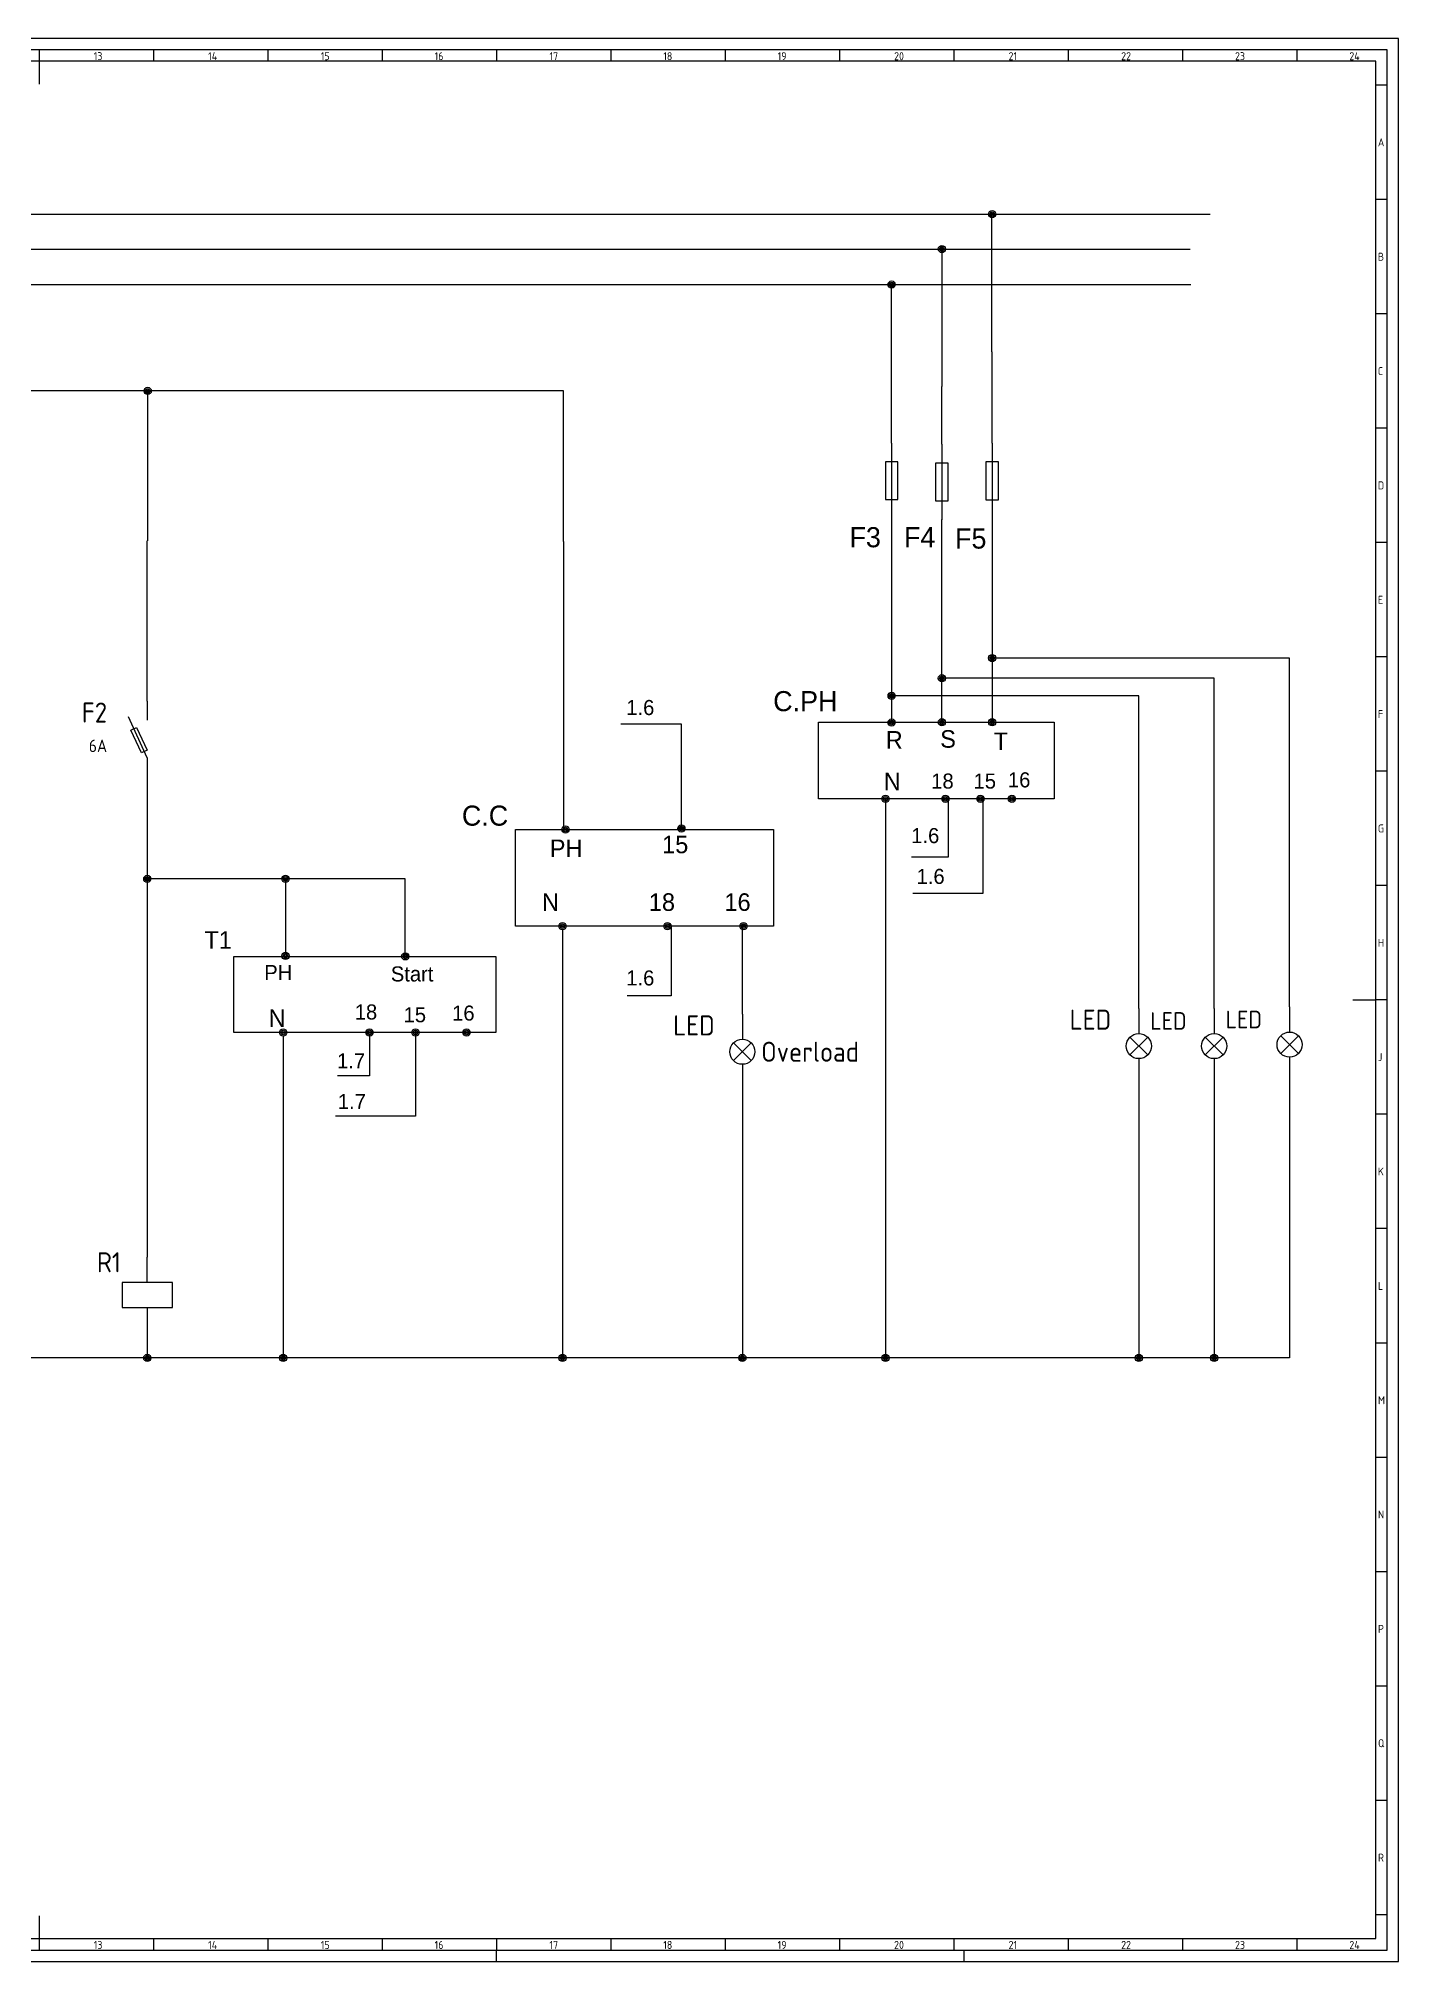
# Model space of a CAD drawing. Header units: millimetres. Extents: x 0 to 1189, y 5 to 846.
# Drawn here: x 594 to 1189, y 5 to 846 of the extents above; entities that cross this region are included whole.
import ezdxf
from ezdxf.enums import TextEntityAlignment as Align

# ---------------------------------------------------------------- set-up
doc = ezdxf.new("R2010")
doc.units = ezdxf.units.MM
doc.header["$LTSCALE"] = 12
for name, color, linetype in [('035', 5, 'Continuous'), ('07', 7, 'Continuous'), ('DESC', 1, 'Continuous'), ('MISC', 2, 'Continuous'), ('RED_2.5mm^2', 1, 'Continuous'), ('SYMS', 7, 'Continuous'), ('TAGS', 51, 'Continuous')]:
    doc.layers.add(name, color=color, linetype=linetype)
doc.styles.add('ISO Proportional', font='isocp.shx')
doc.styles.add('WD_IEC', font='isocp2.shx', dxfattribs={"width": 0.9, "height": 4})

# ---------------------------------------------------------------- blocks, each defined once
blk = doc.blocks.new('IEC_border_a0')
at = {"layer": '035', "color": 0}
for p, q in [((1189, 841), (0, 841)), ((594.5, 836), (594.5, 831)), ((644.5, 836), (644.5, 831)), ((694.5, 836), (694.5, 831)), ((744.5, 836), (744.5, 831)), ((794.5, 836), (794.5, 831)), ((844.5, 836), (844.5, 831)), ((894.5, 836), (894.5, 831)), ((944.5, 836), (944.5, 831)), ((994.5, 836), (994.5, 831)), ((1044.5, 836), (1044.5, 831)), ((1094.5, 836), (1094.5, 831)), ((1144.5, 836), (1144.5, 831)), ((1189, 0), (1189, 841)), ((1183.97, 820.54), (1178.98, 820.54)), ((1183.97, 770.54), (1178.98, 770.54)), ((1183.97, 720.54), (1178.98, 720.54)), ((1183.97, 670.54), (1178.98, 670.54)), ((1183.97, 620.54), (1178.98, 620.54)), ((1183.98, 570.5), (1179, 570.5)), ((1183.98, 520.5), (1178.98, 520.5)), ((1183.98, 470.5), (1179, 470.5)), ((1183.98, 420.5), (1179, 420.5)), ((1183.98, 420.5), (1179, 420.5)), ((1183.98, 370.5), (1179, 370.5)), ((1183.98, 320.5), (1179, 320.5)), ((1184, 270.46), (1179.02, 270.46)), ((1184, 270.46), (1179.02, 270.46)), ((1184, 220.46), (1179.02, 220.46)), ((1184, 170.46), (1179.02, 170.46)), ((1184, 120.46), (1179.02, 120.46)), ((1184, 70.46), (1179.02, 70.46)), ((1184.02, 20.42), (1179.03, 20.42)), ((594.5, 10), (594.5, 5)), ((644.5, 10), (644.5, 5)), ((694.5, 10), (694.5, 5)), ((744.5, 10), (744.5, 5)), ((744.5, 10), (744.5, 5)), ((794.5, 10), (794.5, 5)), ((844.5, 10), (844.5, 5)), ((894.5, 10), (894.5, 5)), ((944.5, 10), (944.5, 5)), ((994.5, 10), (994.5, 5)), ((1044.5, 10), (1044.5, 5)), ((1094.5, 10), (1094.5, 5)), ((1144.5, 10), (1144.5, 5)), ((0, 0), (1189, 0)), ((794.5, 0), (794.5, 5)), ((999, 0), (999, 5))]:
    blk.add_line(p, q, dxfattribs=at)
blk.add_lwpolyline([(10, 10), (1179, 10), (1179, 831), (10, 831)], close=True, dxfattribs=at)
at = {"layer": '07', "color": 0}
for p, q in [((594.5, 831), (594.5, 821)), ((1169, 420.5), (1179, 420.5)), ((594.5, 20), (594.5, 10))]:
    blk.add_line(p, q, dxfattribs=at)
blk.add_lwpolyline([(5, 5), (1184, 5), (1184, 836), (5, 836)], close=True, dxfattribs=at)
at = {"layer": '035', "color": 0, "style": 'ISO Proportional'}
for s, p in [('13', (618.42, 831.5)), ('14', (668.46, 831.5)), ('15', (717.72, 831.5)), ('16', (767.49, 831.5)), ('17', (817.72, 831.5)), ('18', (867.49, 831.5)), ('19', (917.49, 831.5)), ('20', (968.42, 831.5)), ('21', (1018.46, 831.5)), ('22', (1067.72, 831.5)), ('23', (1117.49, 831.5)), ('24', (1167.49, 831.5)), ('A', (1179.98, 793.79)), ('B', (1179.98, 743.79)), ('C', (1179.98, 693.79)), ('D', (1179.98, 643.79)), ('E', (1180, 593.75)), ('F', (1180, 543.75)), ('G', (1180, 493.75)), ('H', (1180, 443.75)), ('J', (1180, 393.75)), ('K', (1180, 343.75)), ('L', (1180.02, 293.72)), ('M', (1180.02, 243.72)), ('N', (1180.02, 193.72)), ('P', (1180.02, 143.72)), ('Q', (1180.02, 93.72)), ('R', (1180.03, 43.68)), ('13', (618.42, 5.5)), ('14', (668.46, 5.5)), ('15', (717.72, 5.5)), ('16', (767.49, 5.5)), ('17', (817.72, 5.5)), ('18', (867.49, 5.5)), ('19', (917.49, 5.5)), ('20', (968.42, 5.5)), ('21', (1018.46, 5.5)), ('22', (1067.72, 5.5)), ('23', (1117.49, 5.5)), ('24', (1167.49, 5.5))]:
    blk.add_text(s, height=3.5, dxfattribs=at).set_placement(p)
blk = doc.blocks.new('VFU1FS')
for p, q in [((0, -3.75), (-3.75, 4.38)), ((0, 7.5), (0, 3.75)), ((0, -3.75), (0, -7.5))]:
    blk.add_line(p, q)
blk.add_lwpolyline([(-1.19, -2.76), (-3.3, 1.77), (-2.17, 2.3), (-0.06, -2.24)], close=True)
at = {"style": 'WD_IEC'}
for tag, p in [('INST', (-8, 10.25)), ('LOC', (-8, 6.75)), ('TAG1', (-8, 3.25)), ('RATING1', (-8, -1.35)), ('DESC1', (-8, -9.85)), ('DESC2', (-8, -13.35)), ('DESC3', (-8, -16.85))]:
    blk.add_attdef(tag, text='', height=2.5, dxfattribs=at).set_placement(p, align=Align.RIGHT)
at = {"style": 'WD_IEC', "flags": 1}
for tag, p, height in [('X2TERM01', (0, 7.5), 0.32), ('MFG', (2.75, 6.5), 1.5), ('CAT', (2.75, 4), 1.5), ('X4LINK', (-2.48, 0), 0.32), ('X1LINK', (-1.1, 0), 0.32), ('ASSYCODE', (1, -4), 1), ('X8TERM02', (0, -7.5), 0.32), ('FAMILY', (1, -5.5), 1), ('CATDESC', (1, -7), 1)]:
    blk.add_attdef(tag, p, '', height=height, dxfattribs=at)
at = {"style": 'WD_IEC'}
blk.add_attdef('TERM01', text='', height=2, rotation=90, dxfattribs=at).set_placement((-1, 7.5), align=Align.RIGHT)
blk.add_attdef('TERM02', (-1, -7.5), '', height=2, rotation=90, dxfattribs=at)
at = {"lineweight": 15, "style": 'WD_IEC'}
blk.add_attdef('XREF', text='', height=2.5, dxfattribs=at).set_placement((-8, -6), align=Align.RIGHT)
blk = doc.blocks.new('VCR1')
for p, q in [((0, 2.5), (0, 7.5)), ((0, -2.5), (0, -7.5))]:
    blk.add_line(p, q)
blk.add_lwpolyline([(-5, 2.5), (-5, -2.5), (5, -2.5), (5, 2.5)], close=True)
at = {"style": 'WD_IEC'}
for tag, p in [('INST', (-5.25, 11.5)), ('LOC', (-5.25, 8)), ('TAG1', (-5.25, 4.5)), ('DESC1', (-5.25, -6.85)), ('DESC3', (-5.25, -13.85)), ('DESC2', (-5.25, -10.35))]:
    blk.add_attdef(tag, text='', height=2.5, dxfattribs=at).set_placement(p, align=Align.RIGHT)
at = {"style": 'WD_IEC', "flags": 1}
for tag, p, height in [('X2TERM01', (0, 7.5), 0.32), ('X4LINK', (-5, 0), 0.32), ('X1LINK', (5, 0), 0.32), ('ASSYCODE', (1, -4), 1), ('X8TERM02', (0, -7.5), 0.32), ('FAMILY', (1, -5.5), 1), ('CATDESC', (1, -7), 1)]:
    blk.add_attdef(tag, p, '', height=height, dxfattribs=at)
at = {"style": 'WD_IEC'}
blk.add_attdef('TERM01', text='', height=2, rotation=90, dxfattribs=at).set_placement((-1, 7.5), align=Align.RIGHT)
at = {"style": 'WD_IEC', "flags": 9}
for tag, p in [('MFG', (-6, 1)), ('CAT', (-6, -1.5))]:
    blk.add_attdef(tag, text='', height=1.5, dxfattribs=at).set_placement(p, align=Align.RIGHT)
at = {"style": 'WD_IEC'}
blk.add_attdef('TERM02', (-1, -7.5), '', height=2, rotation=90, dxfattribs=at)
at = {"lineweight": 9, "style": 'WD_IEC'}
for tag, p in [('NO', (-5.5, -16.5)), ('NC', (-5.5, -20))]:
    blk.add_attdef(tag, text='', height=2.5, dxfattribs=at).set_placement(p, align=Align.TOP_RIGHT)
for tag, p in [('XREFNO', (-4, -16.5)), ('XREFNC', (-4, -20))]:
    blk.add_attdef(tag, text='', height=2.5, dxfattribs=at).set_placement(p, align=Align.TOP_LEFT)
blk = doc.blocks.new('WDDOT')
for radius in [0.72, 0.449, 0.223]:
    blk.add_circle((0, 0), radius)
blk = doc.blocks.new('Timer')
at = {"layer": 'RED_2.5mm^2'}
blk.add_lwpolyline([(0, 0), (104.33, 0), (104.33, -30.31), (0, -30.31)], close=True, dxfattribs=at)
at = {"layer": 'SYMS', "xscale": 2, "yscale": 2, "zscale": 2}
for p in [(20.61, 0.16), (68.26, 0), (19.66, -30.31), (54.07, -30.31), (72.33, -30.31), (92.68, -30.31)]:
    blk.add_blockref('WDDOT', p, dxfattribs=at)
at = {"attachment_point": 1}
for s, width, insert, char_height in [('N', 10.6391, (13.88, -21.11), 7), ('18', 13.2661, (48.16, -19.14), 6), ('15', 12.6093, (67.6, -20.24), 6), ('16', 13.6601, (86.91, -19.58), 6)]:
    blk.add_mtext_dynamic_manual_height_columns(s, width=width, gutter_width=35, heights=[0], dxfattribs=dict(at, insert=insert, char_height=char_height))
at = {"layer": 'RED_2.5mm^2', "char_height": 6, "attachment_point": 1}
for s, width, insert in [('PH', 15.8509, (12.13, -3.43)), ('Start', 14.379, (62.51, -4))]:
    blk.add_mtext_dynamic_manual_height_columns(s, width=width, gutter_width=35, heights=[0], dxfattribs=dict(at, insert=insert))
blk = doc.blocks.new('VFU1')
blk.add_line((0, 7.5), (0, -7.5))
blk.add_lwpolyline([(-1.25, 3.75), (-1.25, -3.75), (1.25, -3.75), (1.25, 3.75)], close=True)
at = {"style": 'WD_IEC'}
for tag, p in [('INST', (-5.25, 7.75)), ('LOC', (-5.25, 4.25)), ('TAG1', (-5.25, 0.75)), ('RATING1', (-5.25, -3.75)), ('XREF', (-5.25, -7.75)), ('DESC1', (-5.25, -11.6)), ('DESC2', (-5.25, -15.1)), ('DESC3', (-5.25, -18.6))]:
    blk.add_attdef(tag, text='', height=2.5, dxfattribs=at).set_placement(p, align=Align.RIGHT)
at = {"style": 'WD_IEC', "flags": 1}
for tag, p, height in [('X2TERM01', (0, 7.5), 0.32), ('MFG', (2.75, 6.5), 1.5), ('CAT', (2.75, 4), 1.5), ('X4LINK', (-1.25, 0), 0.32), ('X1LINK', (1.25, 0), 0.32), ('ASSYCODE', (2.25, -4), 1), ('X8TERM02', (0, -7.5), 0.32), ('FAMILY', (2.25, -5.5), 1), ('CATDESC', (2.25, -7), 1)]:
    blk.add_attdef(tag, p, '', height=height, dxfattribs=at)
at = {"style": 'WD_IEC'}
blk.add_attdef('TERM01', text='', height=2, rotation=90, dxfattribs=at).set_placement((-1, 7.5), align=Align.RIGHT)
blk.add_attdef('TERM02', (-1, -7.5), '', height=2, rotation=90, dxfattribs=at)
blk = doc.blocks.new('VFU2')
blk.add_line((0, 7.5), (0, -7.5))
blk.add_lwpolyline([(-1.25, 3.75), (-1.25, -3.75), (1.25, -3.75), (1.25, 3.75)], close=True)
at = {"style": 'WD_IEC'}
for tag, p in [('INST', (-5.25, 7.75)), ('LOC', (-5.25, 4.25)), ('TAG2', (-5.25, 0.75)), ('RATING1', (-5.25, -3.75)), ('XREF', (-5.25, -7.75)), ('DESC1', (-5.25, -11.6)), ('DESC2', (-5.25, -15.1)), ('DESC3', (-5.25, -18.6))]:
    blk.add_attdef(tag, text='', height=2.5, dxfattribs=at).set_placement(p, align=Align.RIGHT)
at = {"style": 'WD_IEC', "flags": 1}
for tag, p, height in [('X2TERM01', (0, 7.5), 0.32), ('MFG', (2.75, 6.5), 1.5), ('CAT', (2.75, 4), 1.5), ('X4LINK', (-1.25, 0), 0.32), ('X1LINK', (1.25, 0), 0.32), ('ASSYCODE', (2.25, -4), 1), ('X8TERM02', (0, -7.5), 0.32), ('FAMILY', (2.25, -5.5), 1), ('CATDESC', (2.25, -7), 1)]:
    blk.add_attdef(tag, p, '', height=height, dxfattribs=at)
at = {"style": 'WD_IEC'}
blk.add_attdef('TERM01', text='', height=2, rotation=90, dxfattribs=at).set_placement((-1, 7.5), align=Align.RIGHT)
blk.add_attdef('TERM02', (-1, -7.5), '', height=2, rotation=90, dxfattribs=at)
blk = doc.blocks.new('VLT1G')
for p, q in [((0, 7.5), (0, 2.5)), ((-1.77, -1.77), (1.77, 1.77)), ((1.77, -1.77), (-1.77, 1.77)), ((0, -2.5), (0, -7.5))]:
    blk.add_line(p, q)
blk.add_circle((0, 0), 2.5)
at = {"style": 'WD_IEC'}
for tag, p in [('INST', (-5.5, 10.25)), ('LOC', (-5.5, 6.75)), ('TAG1', (-5.5, 3.25)), ('DESC2', (-5.5, -9.85)), ('DESC1', (-5.5, -6.35)), ('DESC3', (-5.5, -13.35))]:
    blk.add_attdef(tag, text='', height=2.5, dxfattribs=at).set_placement(p, align=Align.RIGHT)
at = {"style": 'WD_IEC', "flags": 1}
for tag, p, height in [('X2TERM01', (0, 7.5), 0.32), ('X4LINK', (-3, 0), 0.32), ('X1LINK', (3, 0), 0.32), ('ASSYCODE', (1, -4), 1), ('X8TERM02', (0, -7.5), 0.32), ('FAMILY', (1, -5.5), 1), ('CATDESC', (1, -7), 1)]:
    blk.add_attdef(tag, p, '', height=height, dxfattribs=at)
at = {"style": 'WD_IEC'}
blk.add_attdef('TERM01', text='', height=2, rotation=90, dxfattribs=at).set_placement((-1, 7.5), align=Align.RIGHT)
at = {"style": 'WD_IEC', "flags": 9}
for tag, p in [('MFG', (-6, -0.25)), ('CAT', (-6, -2.75))]:
    blk.add_attdef(tag, text='', height=1.5, dxfattribs=at).set_placement(p, align=Align.RIGHT)
at = {"style": 'WD_IEC'}
blk.add_attdef('TERM02', (-1, -7.5), '', height=2, rotation=90, dxfattribs=at)
at = {"lineweight": 13, "style": 'WD_IEC'}
blk.add_attdef('COLOR', text='', height=2.5, dxfattribs=at).set_placement((3.75, 0), align=Align.MIDDLE_LEFT)
at = {"lineweight": 15, "style": 'WD_IEC'}
for tag, p in [('WDTAGALT', (-5.5, -21)), ('XREF', (-5.5, -18))]:
    blk.add_attdef(tag, text='', height=2.5, dxfattribs=at).set_placement(p, align=Align.RIGHT)
blk = doc.blocks.new('VLT1R')
for p, q in [((0, 7.5), (0, 2.5)), ((-1.77, -1.77), (1.77, 1.77)), ((1.77, -1.77), (-1.77, 1.77)), ((0, -2.5), (0, -7.5))]:
    blk.add_line(p, q)
blk.add_circle((0, 0), 2.5)
at = {"style": 'WD_IEC'}
for tag, p in [('INST', (-5.5, 10.25)), ('LOC', (-5.5, 6.75)), ('TAG1', (-5.5, 3.25)), ('DESC2', (-5.5, -9.85)), ('DESC1', (-5.5, -6.35)), ('DESC3', (-5.5, -13.35))]:
    blk.add_attdef(tag, text='', height=2.5, dxfattribs=at).set_placement(p, align=Align.RIGHT)
at = {"style": 'WD_IEC', "flags": 1}
for tag, p, height in [('X2TERM01', (0, 7.5), 0.32), ('X4LINK', (-3, 0), 0.32), ('X1LINK', (3, 0), 0.32), ('ASSYCODE', (1, -4), 1), ('X8TERM02', (0, -7.5), 0.32), ('FAMILY', (1, -5.5), 1), ('CATDESC', (1, -7), 1)]:
    blk.add_attdef(tag, p, '', height=height, dxfattribs=at)
at = {"style": 'WD_IEC'}
blk.add_attdef('TERM01', text='', height=2, rotation=90, dxfattribs=at).set_placement((-1, 7.5), align=Align.RIGHT)
at = {"style": 'WD_IEC', "flags": 9}
for tag, p in [('MFG', (-6, -0.25)), ('CAT', (-6, -2.75))]:
    blk.add_attdef(tag, text='', height=1.5, dxfattribs=at).set_placement(p, align=Align.RIGHT)
at = {"style": 'WD_IEC'}
blk.add_attdef('TERM02', (-1, -7.5), '', height=2, rotation=90, dxfattribs=at)
at = {"lineweight": 13, "style": 'WD_IEC'}
blk.add_attdef('COLOR', text='', height=2.5, dxfattribs=at).set_placement((3.75, 0), align=Align.MIDDLE_LEFT)
at = {"lineweight": 15, "style": 'WD_IEC'}
for tag, p in [('XREF', (-5.5, -18)), ('WDTAGALT', (-5.5, -22))]:
    blk.add_attdef(tag, text='', height=2.5, dxfattribs=at).set_placement(p, align=Align.RIGHT)

msp = doc.modelspace()

# ---------------------------------------------------------------- linework, layer by layer
at = {"layer": 'RED_2.5mm^2'}
for p, q in [((55.77, 769.13), (1106.6, 769.13)), ((1011.14, 708.95), (1011.14, 768.67)), ((77.75, 753.85), (1097.86, 753.85)), ((989.37, 693.67), (989.37, 754.84)), ((99.73, 738.3), (1098.16, 738.3)), ((967.34, 669.01), (967.34, 738.3)), ((1011.29, 668.97), (1011.29, 708.95)), ((823.87, 691.79), (257.11, 691.79)), ((642.03, 626.18), (642.03, 691.79)), ((823.87, 626.01), (823.87, 691.79)), ((989.32, 668.47), (989.32, 693.67)), ((967.34, 636.04), (967.34, 546.88)), ((989.32, 546.88), (989.32, 635.5)), ((1011.29, 636), (1011.29, 546.43)), ((641.86, 556.1), (641.86, 626.18)), ((823.82, 626.01), (823.82, 499.68)), ((1141.35, 574.98), (1011.29, 574.98)), ((1141.35, 422.4), (1141.35, 574.98)), ((1108.39, 566.13), (989.32, 566.13)), ((1108.39, 421.77), (1108.39, 566.13)), ((1075.42, 558.46), (967.34, 558.46)), ((1075.42, 421.77), (1075.42, 558.46)), ((875.39, 546.02), (848.97, 546.02)), ((875.39, 500.03), (875.39, 546.02)), ((641.86, 523.13), (641.86, 312.95)), ((964.64, 513.41), (964.64, 268.89)), ((1007.15, 514.62), (1007.15, 472.06)), ((992.11, 512.47), (992.11, 487.93)), ((992.11, 487.93), (976.08, 487.93)), ((702.27, 478.4), (641.86, 478.4)), ((754.66, 478.4), (702.27, 478.4)), ((702.27, 478.4), (702.27, 445.36)), ((754.66, 446.11), (754.66, 478.4)), ((1007.15, 472.06), (976.62, 472.06)), ((823.39, 456.16), (823.39, 268.89)), ((870.88, 457.74), (870.88, 427.2)), ((902.06, 419.28), (902.06, 458.32)), ((902.06, 458.32), (903.34, 458.32)), ((870.88, 427.2), (851.64, 427.2)), ((759.13, 412.21), (759.13, 374.67)), ((701.25, 409.64), (701.25, 268.89)), ((739.06, 410.24), (739.06, 392.34)), ((739.06, 392.34), (724.96, 392.34)), ((1075.42, 388.8), (1075.42, 268.89)), ((1108.39, 388.8), (1108.39, 268.89)), ((1141.35, 389.43), (1141.35, 268.89)), ((902.06, 386.31), (902.06, 268.89)), ((759.13, 374.67), (724.19, 374.67)), ((641.86, 279.99), (641.86, 268.89)), ((641.86, 268.89), (556.4, 268.89)), ((701.25, 268.89), (641.86, 268.89)), ((804.33, 268.89), (701.25, 268.89)), ((964.64, 268.89), (804.33, 268.89)), ((1075.42, 268.89), (964.64, 268.89)), ((1108.39, 268.89), (1075.42, 268.89)), ((1141.35, 268.89), (1108.39, 268.89))]:
    msp.add_line(p, q, dxfattribs=at)
for points in [[(935.38, 546.88), (1038.47, 546.88), (1038.47, 513.41), (935.38, 513.41)], [(802.8, 500.03), (915.72, 500.03), (915.72, 457.74), (802.8, 457.74)]]:
    msp.add_lwpolyline(points, close=True, dxfattribs=at)

# ---------------------------------------------------------------- block references
msp.add_blockref('IEC_border_a0', (0, 4.94))
at = {"layer": 'RED_2.5mm^2', "xscale": 1.09892583556838, "yscale": 1.09892583556838, "zscale": 1.09892583556838}
msp.add_blockref('Timer', (679.65, 444.53), dxfattribs=at)
at = {"layer": 'SYMS', "xscale": 2.19785167113676, "yscale": 2.19785167113676, "zscale": 2.19785167113676}
for name, p in [('WDDOT', (1011.29, 769.13)), ('WDDOT', (989.32, 753.85)), ('WDDOT', (967.34, 738.3)), ('WDDOT', (642.03, 691.79)), ('VFU1', (967.34, 652.52)), ('VFU2', (989.32, 651.98)), ('VFU2', (1011.29, 652.48)), ('WDDOT', (1011.29, 574.98)), ('WDDOT', (989.32, 566.13)), ('WDDOT', (967.34, 558.46)), ('WDDOT', (967.34, 546.76)), ('WDDOT', (989.32, 546.88)), ('WDDOT', (1011.29, 546.88)), ('WDDOT', (964.64, 513.41)), ('WDDOT', (990.84, 513.41)), ('WDDOT', (1006.13, 513.41)), ('WDDOT', (1019.95, 513.41)), ('WDDOT', (824.7, 500.03)), ('WDDOT', (875.39, 500.43)), ('WDDOT', (641.86, 478.4)), ('WDDOT', (702.27, 478.4)), ('WDDOT', (823.39, 457.74)), ('WDDOT', (869.3, 457.74)), ('WDDOT', (902.55, 457.74)), ('WDDOT', (641.86, 268.89)), ('WDDOT', (701.25, 268.89)), ('WDDOT', (823.39, 268.89)), ('WDDOT', (902.06, 268.89)), ('WDDOT', (964.64, 268.89)), ('WDDOT', (1075.42, 268.89)), ('WDDOT', (1108.39, 268.89))]:
    msp.add_blockref(name, p, dxfattribs=at)
at = {"layer": 'SYMS'}
ref = msp.add_blockref('VFU1FS', (641.86, 539.61), dxfattribs=dict(at, xscale=2.19785167113676, yscale=2.19785167113676, zscale=2.19785167113676))
ref.add_attrib('DESC2', '6A', dxfattribs={"layer": 'DESC', "height": 5.495, "style": 'WD_IEC'}).set_placement((624.28, 533.85), align=Align.RIGHT)
ref.add_attrib('TAG1', 'F2', dxfattribs={"layer": 'TAGS', "height": 8.791, "style": 'WD_IEC'}).set_placement((624.28, 546.75), align=Align.RIGHT)
ref = msp.add_blockref('VLT1G', (1075.42, 405.28), dxfattribs=dict(at, xscale=2.19785167113676, yscale=2.19785167113676, zscale=2.19785167113676))
ref.add_attrib('TAG1', 'LED', dxfattribs={"layer": 'TAGS', "height": 8.791, "style": 'WD_IEC'}).set_placement((1063.33, 412.43), align=Align.RIGHT)
ref = msp.add_blockref('VLT1G', (1108.39, 405.28), dxfattribs=dict(at, xscale=2.19785167113676, yscale=2.19785167113676, zscale=2.19785167113676))
ref.add_attrib('TAG1', 'LED', dxfattribs={"layer": 'TAGS', "height": 7.692, "style": 'WD_IEC'}).set_placement((1096.3, 412.43), align=Align.RIGHT)
ref = msp.add_blockref('VLT1G', (1141.35, 405.92), dxfattribs=dict(at, xscale=2.19785167113676, yscale=2.19785167113676, zscale=2.19785167113676))
ref.add_attrib('TAG1', 'LED', dxfattribs={"layer": 'TAGS', "height": 7.692, "style": 'WD_IEC'}).set_placement((1129.27, 413.06), align=Align.RIGHT)
ref = msp.add_blockref('VLT1R', (902.06, 402.8), dxfattribs=dict(at, xscale=2.19785167113676, yscale=2.19785167113676, zscale=2.19785167113676))
ref.add_attrib('COLOR', 'Overload', dxfattribs={"layer": 'MISC', "lineweight": 13, "height": 8.791, "style": 'WD_IEC'}).set_placement((910.3, 402.8), align=Align.MIDDLE_LEFT)
ref.add_attrib('TAG1', 'LED', dxfattribs={"layer": 'TAGS', "height": 8.791, "style": 'WD_IEC'}).set_placement((889.97, 409.94), align=Align.RIGHT)
ref = msp.add_blockref('VCR1', (641.86, 296.47), dxfattribs=dict(at, xscale=2.19785167113676, yscale=2.19785167113676, zscale=2.19785167113676))
ref.add_attrib('TAG1', 'R1', dxfattribs={"layer": 'TAGS', "height": 8.791, "style": 'WD_IEC'}).set_placement((630.32, 306.36), align=Align.RIGHT)

# ---------------------------------------------------------------- texts
at = {"layer": 'RED_2.5mm^2', "attachment_point": 1}
for s, width, insert, char_height in [('\\W1;F3', 10.6192, (948.91, 632.22), 8.791), ('\\W1;F4', 10.6192, (972.74, 632.22), 8.791), ('\\W1;F5', 10.6192, (995.08, 631.64), 8.791), ('\\W1;1.6', 20.8515, (851.31, 556.64), 6.594), ('\\W1;C.PH', 30.9159, (915.55, 560.52), 8.791), ('R', 22.0542, (964.76, 543.03), 7.69), ('S', 15.7952, (988.58, 543.45), 7.69), ('T', 16.4972, (1011.96, 542.4), 7.69), ('N', 16.4972, (963.88, 524.87), 7.69), ('18', 10.777, (984.66, 524.48), 6.594), ('15', 10.777, (1003.17, 524.48), 6.594), ('16', 12.1903, (1018.19, 525.01), 6.594), ('\\W1;C.C', 36.6385, (779.42, 510.46), 8.791), ('15', 23.5404, (866.98, 497.31), 7.692), ('\\W1;1.6', 15.6386, (975.92, 500.63), 6.594), ('PH', 17.0582, (817.85, 495.61), 7.692), ('\\W1;1.6', 17.8106, (978.26, 482.79), 6.594), ('N', 18.7641, (814.44, 472.1), 7.69), ('18', 19.1052, (861.18, 472.1), 7.692), ('16', 18.0817, (894.23, 472.1), 7.692), ('T1', 26.5888, (666.81, 455.53), 7.692), ('\\W1;1.6', 20.8515, (851.31, 438.38), 6.594), ('\\W1;1.7', 11.8943, (724.8, 402.11), 6.594), ('\\W1;1.7', 15.2927, (725.17, 384.31), 6.594)]:
    msp.add_mtext_dynamic_manual_height_columns(s, width=width, gutter_width=38.46, heights=[0], dxfattribs=dict(at, insert=insert, char_height=char_height))

doc.saveas('drawing.dxf')
